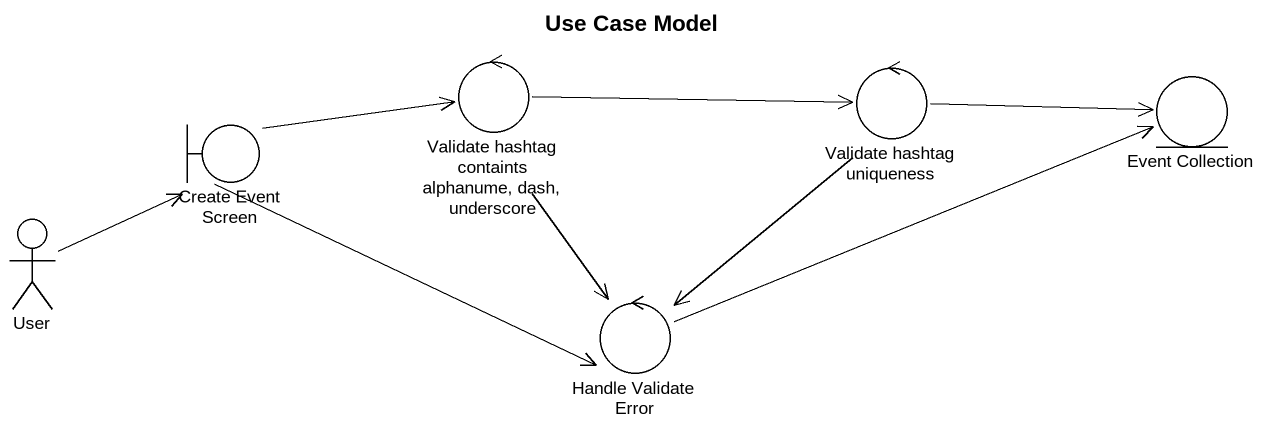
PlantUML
@startuml
title Use Case Model
control "Validate hashtag containts alphanume, dash, underscore" as Validate_hashtag_containts
control "Validate hashtag uniqueness" as Validate_hashtag_uniqueness
entity "Event Collection" as Event_Collection
boundary "Create Event Screen" as Create_Event_Screen
actor User
control "Handle Validate Error" as Handle_Validate_Error
Validate_hashtag_containts -right-> Validate_hashtag_uniqueness
Validate_hashtag_containts --> Handle_Validate_Error
Validate_hashtag_uniqueness -right-> Event_Collection
Validate_hashtag_uniqueness --> Handle_Validate_Error
Create_Event_Screen -right-> Validate_hashtag_containts
Create_Event_Screen -right-> Handle_Validate_Error
User -right-> Create_Event_Screen
Handle_Validate_Error -right-> Event_Collection
@enduml
